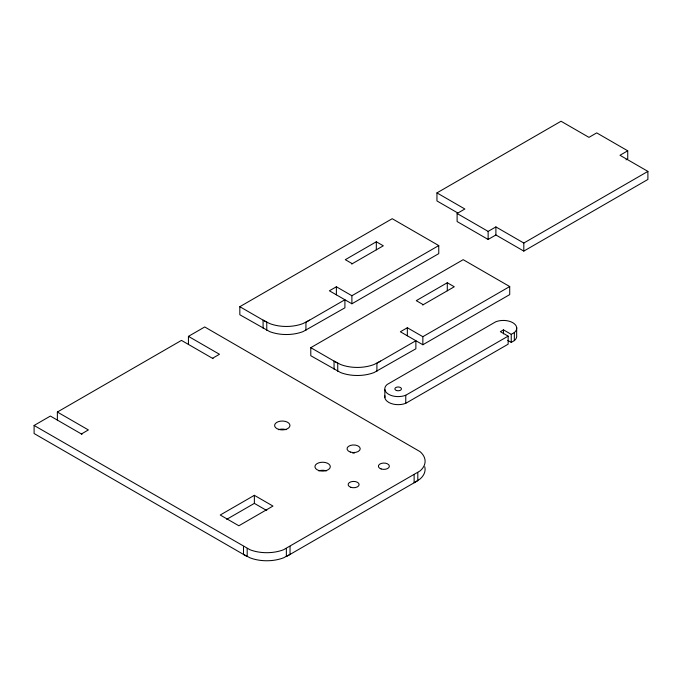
<?xml version="1.0" encoding="UTF-8"?>
<svg xmlns="http://www.w3.org/2000/svg" width="682" height="682" viewBox="0 0 682 682"><rect width="100%" height="100%" fill="white"/><g stroke="black" fill="none" stroke-linecap="round" stroke-linejoin="round"><path stroke-width="1.02" d="M247.182 548.49L247.182 556.555L34.1 433.53L34.1 425.466L250.055 549.777A30.161 17.417 0 0 0 283.482 549.777L420.044 470.938A30.161 17.417 0 0 0 420.044 451.637L204.728 326.959L188.437 336.362L188.437 344.419M309.619 320.131L303.072 323.541A30.161 17.417 0 0 1 269.646 323.541L263.09 320.131L263.09 328.187M380.59 361.102L374.034 364.512A30.161 17.417 0 0 1 340.608 364.512L334.052 361.102L334.052 369.158M34.1 425.466L50.383 416.063L82.002 434.315M57.365 420.095L57.365 412.03L181.455 340.395L213.074 358.647M305.937 330.31L305.937 322.254L344.913 299.756L344.913 307.812L303.072 331.605A30.161 17.417 0 0 1 269.646 331.605L239.825 314.752L239.825 306.695L392.218 218.709L438.756 245.571L438.756 253.636L351.895 303.788L329.397 290.796L336.379 286.772L351.895 295.724L438.756 245.571M457.665 212.903L436.949 200.943L436.949 192.887L561.039 121.243L588.958 137.363L596.716 132.888L627.738 150.799L627.738 158.855L626.008 159.852M351.69 264.053L383.301 245.801L376.319 241.769L345.297 259.68L352.279 263.712M627.738 150.799L619.981 155.274L647.9 171.395L647.9 179.451L523.81 251.095L495.891 234.975L488.133 239.45L457.111 221.539L457.111 213.483L464.868 209.007L436.949 192.887M81.405 433.974L88.387 429.941L57.365 412.03M212.477 358.306L219.459 354.273L188.437 336.362M457.111 213.483L488.133 231.394L495.891 226.918L523.81 243.039L647.9 171.395M376.907 371.281L376.907 363.225L415.875 340.727L415.875 348.783L374.034 372.568A30.161 17.417 0 0 1 340.608 372.568L310.787 355.723L310.787 347.667L463.189 259.68L509.718 286.542L509.718 294.607L422.857 344.751L400.368 331.767L407.342 327.744L422.857 336.695L509.718 286.542M422.652 305.025L454.263 286.772L447.29 282.74L416.267 300.651L423.241 304.683M508.141 336.132L405.764 395.236A13.384 7.724 0 0 1 388.706 394.341A13.384 7.724 0 0 1 387.154 384.495L495.729 321.802A13.384 7.724 0 0 1 512.796 322.697A13.384 7.724 0 0 1 514.347 332.552L511.244 334.342L503.487 329.866L500.383 331.657L508.141 336.132L508.141 344.188L405.764 403.301A13.384 7.724 0 0 1 391.127 403.505A13.384 7.724 0 0 1 384.921 395.85M507.8 340.412L511.244 342.398L514.347 340.608A13.384 7.724 0 0 0 516.658 335.518L516.658 327.462M254.36 495.32L220.235 515.021L238.845 525.771L272.971 506.07L254.36 495.32L254.36 503.376L226.688 519.352M352.739 453.078L354.444 453.07M239.825 306.695L266.773 322.254L266.773 330.31M310.787 347.667L337.735 363.225L337.735 371.281M254.36 503.376L266.773 510.545M523.81 243.039L523.81 251.095M514.347 332.552L514.347 340.608M511.244 334.342L511.244 342.398M503.487 329.866L503.487 333.89M495.891 226.918L495.891 234.975M488.133 231.394L488.133 239.45M447.29 282.74L447.29 290.796M422.857 336.695L422.857 344.751M417.81 472.592L417.81 480.657L286.355 556.555L286.355 548.49M414.127 474.723L414.127 482.779L420.044 479.003A30.161 17.417 0 0 0 424.767 466.803M407.342 327.744L407.342 335.8M405.764 395.236L405.764 403.301M384.844 389.575L384.844 397.64M376.319 241.769L376.319 249.825M351.895 295.724L351.895 303.788M336.379 286.772L336.379 294.829M290.038 546.367L290.038 554.423L283.482 557.842A30.161 17.417 0 0 1 250.055 557.842L243.5 554.423L243.5 546.367M278.444 429.686A7.681 4.433 0 0 1 286.116 429.686M318.767 470.878A7.69 4.442 0 0 1 326.456 470.878M278.444 429.302A7.681 4.433 0 0 0 289.961 425.466A7.681 4.433 0 0 0 278.444 421.629A7.681 4.433 0 0 0 278.444 429.302M350.889 487.315A5.482 3.163 0 0 0 359.116 484.57A5.482 3.163 0 0 0 350.889 481.833A5.482 3.163 0 0 0 350.889 487.315M381.136 468.96A5.482 3.163 0 0 0 389.362 466.215A5.482 3.163 0 0 0 381.136 463.47A5.482 3.163 0 0 0 381.136 468.96M350.335 452.047A6.59 3.802 0 0 0 360.224 448.747A6.59 3.802 0 0 0 350.335 445.457A6.59 3.802 0 0 0 350.335 452.047M318.767 470.503A7.69 4.442 0 0 0 330.301 466.659A7.69 4.442 0 0 0 318.767 462.822A7.69 4.442 0 0 0 318.767 470.503M396.523 390.522A3.291 1.901 0 0 0 401.459 388.876A3.291 1.901 0 0 0 396.523 387.231A3.291 1.901 0 0 0 396.523 390.522"/></g></svg>
